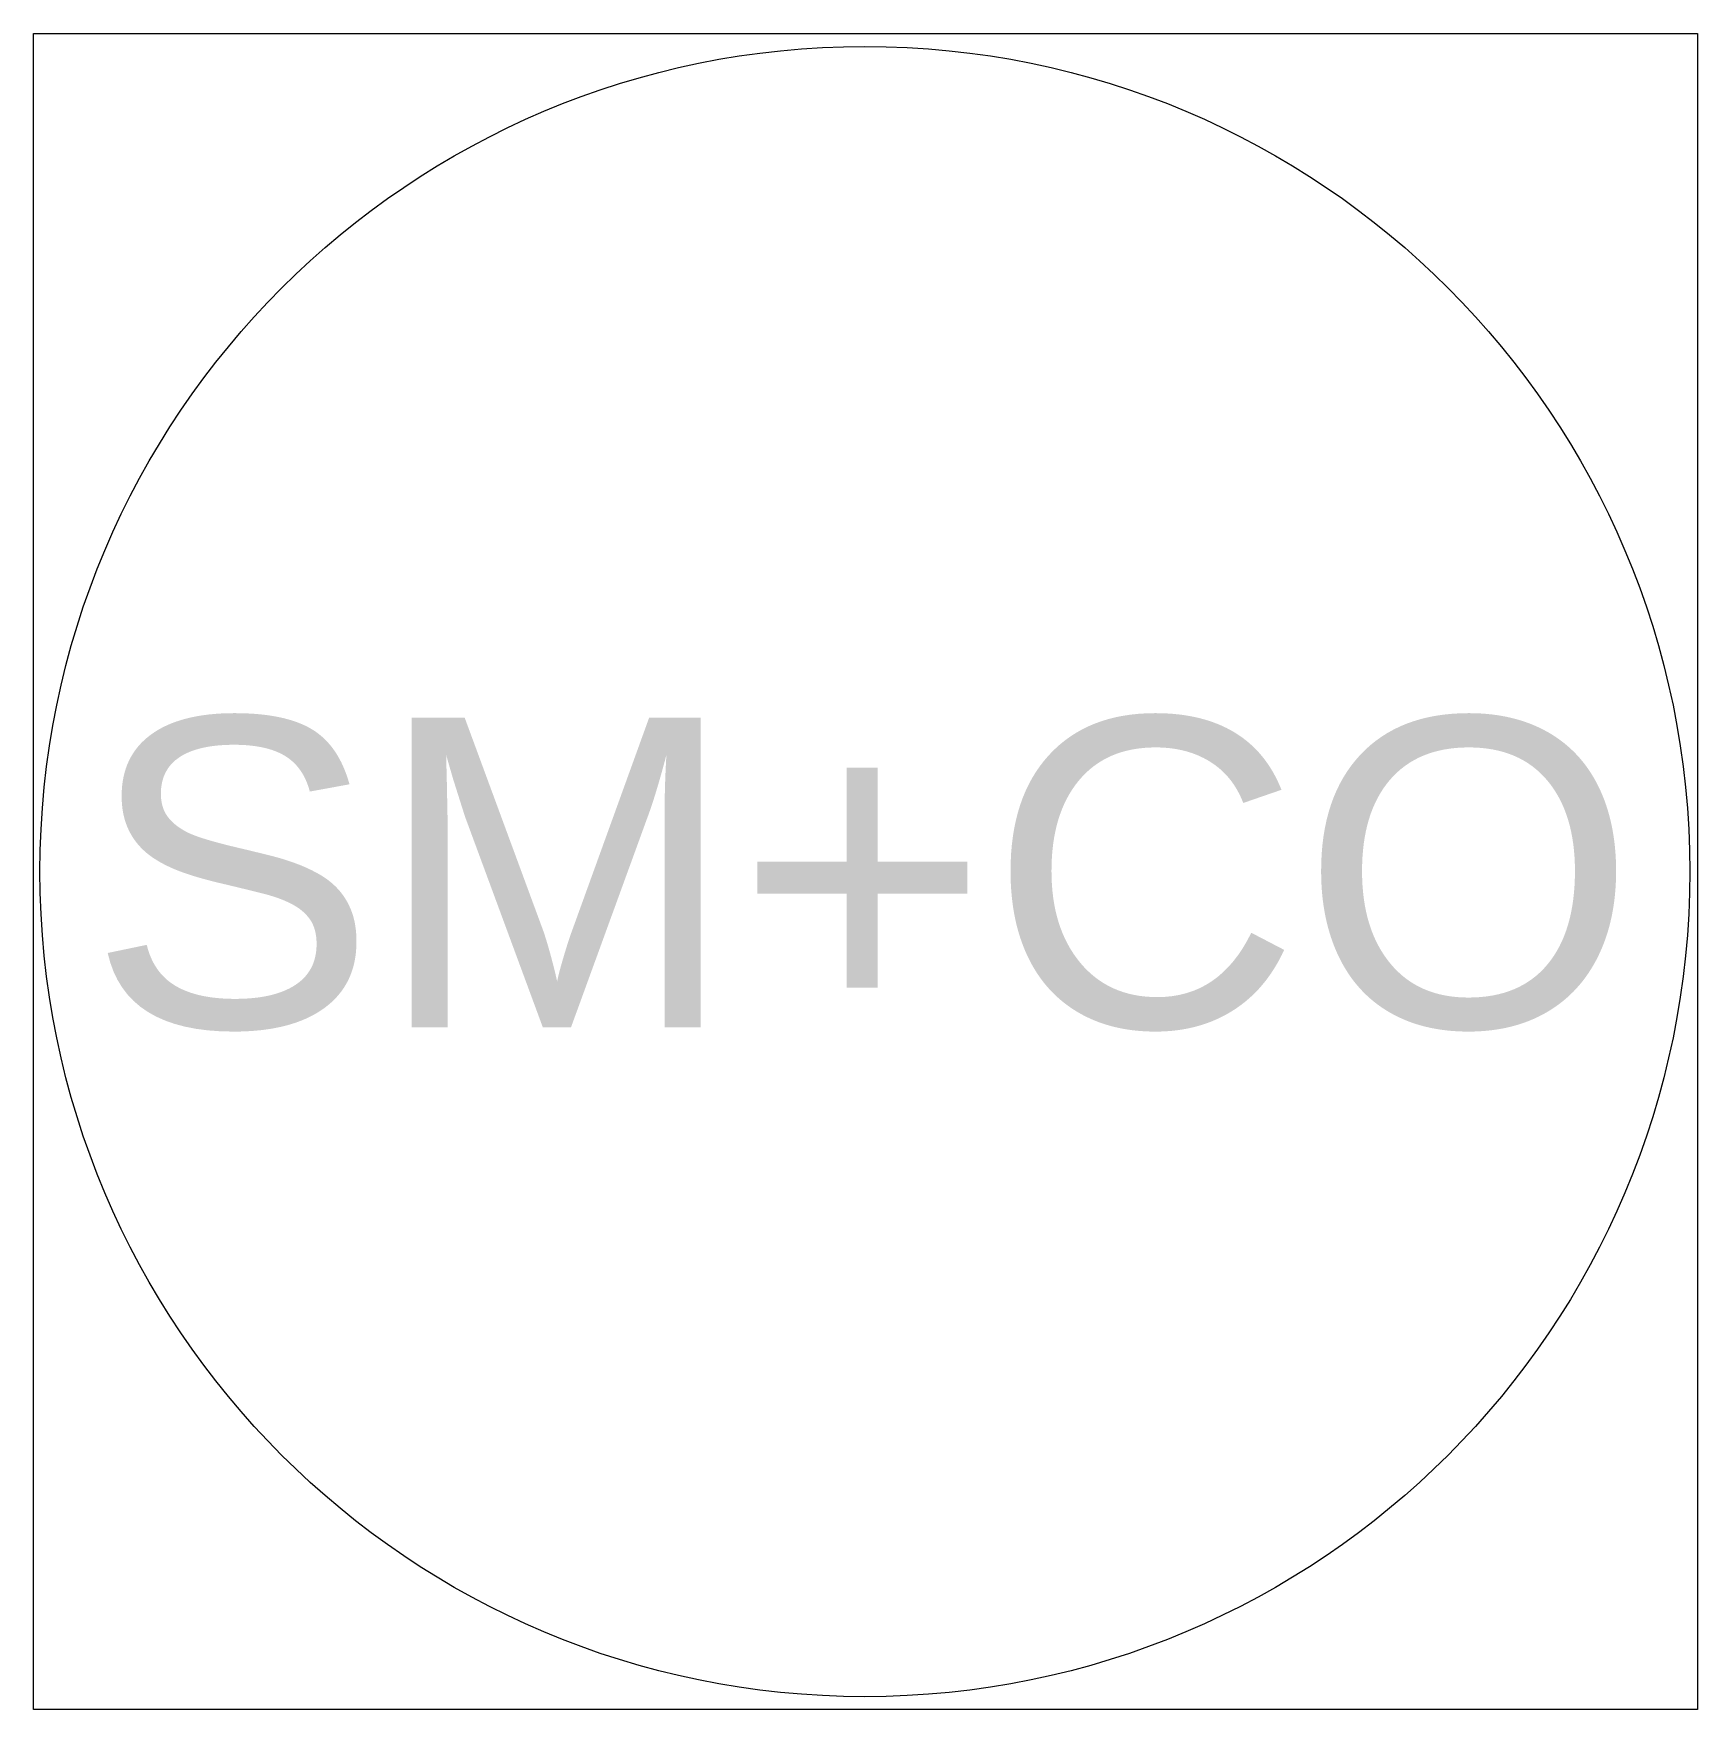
# Model space of a CAD drawing. Header units: inches. Extents: x -38.8 to -28.1, y -255.4 to -244.6.
import ezdxf

# ---------------------------------------------------------------- set-up
doc = ezdxf.new("R2010")
doc.units = ezdxf.units.IN
doc.header["$MEASUREMENT"] = 0
doc.layers.add('F201-Fire-and-CO-2nd-floor', color=7, linetype='Continuous', lineweight=9)
doc.styles.get("Standard").update_dxf_attribs({"font": 'Arial.ttf', "height": 2})

msp = doc.modelspace()

# ---------------------------------------------------------------- linework, layer by layer
at = {"layer": 'F201-Fire-and-CO-2nd-floor', "lineweight": 5}
for p, q in [((-38.839, -255.433), (-38.839, -244.601)), ((-38.839, -244.601), (-28.081, -244.601)), ((-28.081, -244.601), (-28.081, -255.433)), ((-28.081, -255.433), (-38.839, -255.433))]:
    msp.add_line(p, q, dxfattribs=at)
msp.add_circle((-33.464, -250.017), 5.333, dxfattribs=at)

# ---------------------------------------------------------------- texts
msp.add_text('SM+CO', height=2, dxfattribs=at).set_placement((-38.486, -251.023))

doc.saveas('drawing.dxf')
